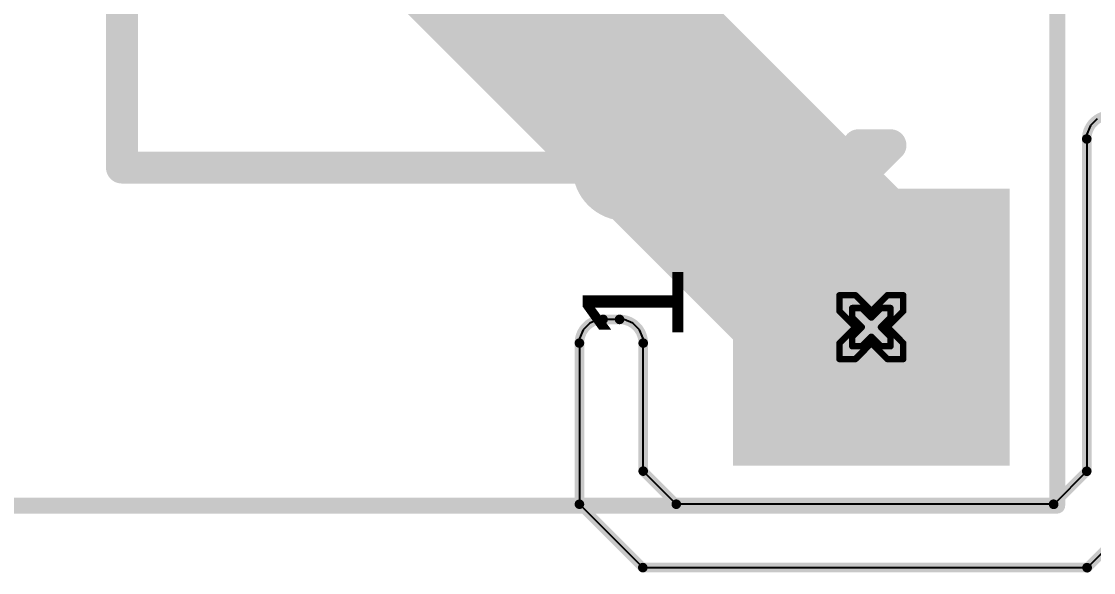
# Model space of a CAD drawing. Header units: inches. Extents: x -21 to 276, y -5 to 220.
# Drawn here: x 26.59 to 35.13, y 66.15 to 70.53 of the extents above; entities that cross this region are included whole.
import ezdxf

# ---------------------------------------------------------------- set-up
doc = ezdxf.new("R2010")
doc.units = ezdxf.units.IN
for name, color, linetype in [('Board_Outline', 216, 'Continuous'), ('Bottom Layer', 5, 'Continuous'), ('Bottom Solder', 6, 'Continuous'), ('Drill Drawing', 1, 'Continuous'), ('Ground', 16, 'Continuous'), ('Multi-Layer', 9, 'Continuous'), ('Pad Holes', 156, 'Continuous'), ('Power + Signal', 76, 'Continuous'), ('Top Layer', 1, 'Continuous'), ('Top Overlay', 2, 'Continuous'), ('Top Solder', 216, 'Continuous')]:
    doc.layers.add(name, color=color, linetype=linetype)
doc.styles.add('Arial', font='', dxfattribs={"height": 0.2})
doc.styles.get('Arial').set_extended_font_data('Arial')

# ---------------------------------------------------------------- blocks, each defined once
blk = doc.blocks.new('J102K1CS35VDC_20_13')
at = {"layer": 'Bottom Layer'}
blk.add_hatch(color=5, dxfattribs=at).paths.add_polyline_path([(-5.35, -2.81), (-5.35, -4.81), (-7.35, -4.81), (-7.35, -2.81)])
at = {"layer": 'Bottom Solder'}
blk.add_hatch(color=6, dxfattribs=at).paths.add_polyline_path([(-5.2484, -2.7084), (-5.2484, -4.9116), (-7.4516, -4.9116), (-7.4516, -2.7084)])
at = {"layer": 'Ground'}
blk.add_hatch(color=16, dxfattribs=at).paths.add_polyline_path([(-5.35, -2.81), (-5.35, -4.81), (-7.35, -4.81), (-7.35, -2.81)])
at = {"layer": 'Multi-Layer'}
blk.add_hatch(color=9, dxfattribs=at).paths.add_polyline_path([(-5.35, -2.81), (-5.35, -4.81), (-7.35, -4.81), (-7.35, -2.81)])
at = {"layer": 'Pad Holes'}
h = blk.add_hatch(color=7, dxfattribs=at)
edge = h.paths.add_edge_path()
edge.add_arc((-6.35, -3.81), 0.51, 0, 360)
at = {"layer": 'Power + Signal'}
blk.add_hatch(color=76, dxfattribs=at).paths.add_polyline_path([(-5.35, -2.81), (-5.35, -4.81), (-7.35, -4.81), (-7.35, -2.81)])
at = {"layer": 'Top Layer'}
blk.add_hatch(color=1, dxfattribs=at).paths.add_polyline_path([(-5.35, -2.81), (-5.35, -4.81), (-7.35, -4.81), (-7.35, -2.81)])
at = {"layer": 'Top Solder'}
blk.add_hatch(color=216, dxfattribs=at).paths.add_polyline_path([(-5.2484, -2.7084), (-5.2484, -4.9116), (-7.4516, -4.9116), (-7.4516, -2.7084)])
at = {"layer": 'Top Overlay'}
for points in [[(-7.77, 5.29, 0.127, 0.127, 0), (-7.77, 0, 0.127, 0.127, 0)], [(-5.08, 2.159, 0.254, 0.254, 0), (3.048, 2.159, 0.254, 0.254, 0)], [(-5.08, 2.159, 0.254, 0.254, 0), (-5.08, -1.8542, 0.254, 0.254, 0)], [(-7.77, 0, 0.127, 0.127, 0), (-7.77, -5.29, 0.127, 0.127, 0)], [(-4.9022, -3.7084, 0.254, 0.254, 0), (-5.0292, -3.8354, 0.254, 0.254, 0)], [(-4.9022, -3.7084, 0.254, 0.254, 0), (-4.9022, -3.9624, 0.254, 0.254, 0)], [(-5.0292, -3.8354, 0.254, 0.254, 0), (-4.9022, -3.9624, 0.254, 0.254, 0)], [(-7.77, -5.29, 0.127, 0.127, 0), (7.77, -5.29, 0.127, 0.127, 0)]]:
    blk.add_lwpolyline(points, format="xyseb", dxfattribs=at)
for points in [[(-5.1435, 2.159, 0.127, 0.127, 1), (-5.0165, 2.159, 0.127, 0.127, 1)], [(-5.1435, 2.159, 0.127, 0.127, 1), (-5.0165, 2.159, 0.127, 0.127, 1)], [(-7.8017, 0, 0.0635, 0.0635, 1), (-7.7382, 0, 0.0635, 0.0635, 1)], [(-7.8017, 0, 0.0635, 0.0635, 1), (-7.7382, 0, 0.0635, 0.0635, 1)], [(-4.7827, -1.8542, 0.254, 0.254, 1), (-5.3773, -1.8542, 0.254, 0.254, 1)], [(-5.4408, -1.8542, 0.127, 0.127, 1), (-5.3138, -1.8542, 0.127, 0.127, 1)], [(-5.1435, -1.8542, 0.127, 0.127, 1), (-5.0165, -1.8542, 0.127, 0.127, 1)], [(-4.8462, -1.8542, 0.127, 0.127, 1), (-4.7192, -1.8542, 0.127, 0.127, 1)], [(-4.9657, -3.7084, 0.127, 0.127, 1), (-4.8387, -3.7084, 0.127, 0.127, 1)], [(-4.9657, -3.7084, 0.127, 0.127, 1), (-4.8387, -3.7084, 0.127, 0.127, 1)], [(-5.0927, -3.8354, 0.127, 0.127, 1), (-4.9657, -3.8354, 0.127, 0.127, 1)], [(-5.0927, -3.8354, 0.127, 0.127, 1), (-4.9657, -3.8354, 0.127, 0.127, 1)], [(-4.9657, -3.9624, 0.127, 0.127, 1), (-4.8387, -3.9624, 0.127, 0.127, 1)], [(-4.9657, -3.9624, 0.127, 0.127, 1), (-4.8387, -3.9624, 0.127, 0.127, 1)], [(-7.8017, -5.29, 0.0635, 0.0635, 1), (-7.7382, -5.29, 0.0635, 0.0635, 1)], [(-7.8017, -5.29, 0.0635, 0.0635, 1), (-7.7382, -5.29, 0.0635, 0.0635, 1)]]:
    blk.add_lwpolyline(points, format="xyseb", close=True, dxfattribs=at)
at = {"layer": 'Top Overlay', "style": 'Arial'}
blk.add_text('1', height=0.8, dxfattribs=at).set_placement((-6.477, -2.3114))

msp = doc.modelspace()

# ---------------------------------------------------------------- linework, layer by layer
at = {"layer": 'Board_Outline'}
for points in [[(35.0708, 69.5975, 0.0762, 0.0762, -0.414214), (35.2594, 69.7861, 0.0762, 0.0762, 0)], [(35.0708, 66.9529, 0.0762, 0.0762, 0), (35.0708, 69.5975, 0.0762, 0.0762, 0)], [(31.0306, 67.9728, 0.0762, 0.0762, -0.414214), (31.2192, 68.1614, 0.0762, 0.0762, 0)], [(31.2192, 68.1614, 0.0762, 0.0762, 0), (31.35, 68.1614, 0.0762, 0.0762, 0)], [(31.35, 68.1614, 0.0762, 0.0762, -0.414214), (31.5386, 67.9728, 0.0762, 0.0762, 0)], [(31.0306, 66.6907, 0.0762, 0.0762, 0), (31.0306, 67.9728, 0.0762, 0.0762, 0)], [(31.5386, 66.954, 0.0762, 0.0762, 0), (31.5386, 67.9728, 0.0762, 0.0762, 0)], [(31.5386, 66.954, 0.0762, 0.0762, 0), (31.8019, 66.6907, 0.0762, 0.0762, 0)], [(34.8075, 66.6896, 0.0762, 0.0762, 0), (35.0708, 66.9529, 0.0762, 0.0762, 0)], [(31.0306, 66.6907, 0.0762, 0.0762, 0), (31.5352, 66.1861, 0.0762, 0.0762, 0)], [(31.8019, 66.6907, 0.0762, 0.0762, 0), (34.8064, 66.6907, 0.0762, 0.0762, 0)], [(35.0742, 66.185, 0.0762, 0.0762, 0), (35.5788, 66.6896, 0.0762, 0.0762, 0)], [(31.5352, 66.1861, 0.0762, 0.0762, 0), (35.0731, 66.1861, 0.0762, 0.0762, 0)]]:
    msp.add_lwpolyline(points, format="xyseb", dxfattribs=at)
for points in [[(35.0518, 69.5975, 0.0381, 0.0381, 1), (35.0899, 69.5975, 0.0381, 0.0381, 1)], [(35.0518, 69.5975, 0.0381, 0.0381, 1), (35.0899, 69.5975, 0.0381, 0.0381, 1)], [(31.2001, 68.1614, 0.0381, 0.0381, 1), (31.2382, 68.1614, 0.0381, 0.0381, 1)], [(31.2001, 68.1614, 0.0381, 0.0381, 1), (31.2382, 68.1614, 0.0381, 0.0381, 1)], [(31.3309, 68.1614, 0.0381, 0.0381, 1), (31.369, 68.1614, 0.0381, 0.0381, 1)], [(31.3309, 68.1614, 0.0381, 0.0381, 1), (31.369, 68.1614, 0.0381, 0.0381, 1)], [(31.0115, 67.9728, 0.0381, 0.0381, 1), (31.0496, 67.9728, 0.0381, 0.0381, 1)], [(31.0115, 67.9728, 0.0381, 0.0381, 1), (31.0496, 67.9728, 0.0381, 0.0381, 1)], [(31.5195, 67.9728, 0.0381, 0.0381, 1), (31.5576, 67.9728, 0.0381, 0.0381, 1)], [(31.5195, 67.9728, 0.0381, 0.0381, 1), (31.5576, 67.9728, 0.0381, 0.0381, 1)], [(31.5195, 66.954, 0.0381, 0.0381, 1), (31.5576, 66.954, 0.0381, 0.0381, 1)], [(31.5195, 66.954, 0.0381, 0.0381, 1), (31.5576, 66.954, 0.0381, 0.0381, 1)], [(35.0518, 66.9529, 0.0381, 0.0381, 1), (35.0899, 66.9529, 0.0381, 0.0381, 1)], [(35.0518, 66.9529, 0.0381, 0.0381, 1), (35.0899, 66.9529, 0.0381, 0.0381, 1)], [(31.0115, 66.6907, 0.0381, 0.0381, 1), (31.0496, 66.6907, 0.0381, 0.0381, 1)], [(31.0115, 66.6907, 0.0381, 0.0381, 1), (31.0496, 66.6907, 0.0381, 0.0381, 1)], [(31.7828, 66.6907, 0.0381, 0.0381, 1), (31.8209, 66.6907, 0.0381, 0.0381, 1)], [(31.7828, 66.6907, 0.0381, 0.0381, 1), (31.8209, 66.6907, 0.0381, 0.0381, 1)], [(34.7874, 66.6907, 0.0381, 0.0381, 1), (34.8255, 66.6907, 0.0381, 0.0381, 1)], [(34.7885, 66.6896, 0.0381, 0.0381, 1), (34.8266, 66.6896, 0.0381, 0.0381, 1)], [(31.5161, 66.1861, 0.0381, 0.0381, 1), (31.5542, 66.1861, 0.0381, 0.0381, 1)], [(31.5161, 66.1861, 0.0381, 0.0381, 1), (31.5542, 66.1861, 0.0381, 0.0381, 1)], [(35.0541, 66.1861, 0.0381, 0.0381, 1), (35.0922, 66.1861, 0.0381, 0.0381, 1)], [(35.0551, 66.185, 0.0381, 0.0381, 1), (35.0932, 66.185, 0.0381, 0.0381, 1)]]:
    msp.add_lwpolyline(points, format="xyseb", close=True, dxfattribs=at)
at = {"layer": 'Bottom Layer'}
msp.add_lwpolyline([(29.3827, 72.1301, 1.778, 1.778, 0), (33.413, 68.0998, 1.778, 1.778, 0)], format="xyseb", dxfattribs=at)
msp.add_lwpolyline([(32.9685, 68.0998, 0.889, 0.889, 1), (33.8575, 68.0998, 0.889, 0.889, 1)], format="xyseb", close=True, dxfattribs=at)
at = {"layer": 'Drill Drawing'}
for points in [[(33.1016, 68.2268, 0.0508, 0.0508, 0), (33.1016, 68.3538, 0.0508, 0.0508, 0)], [(33.1016, 68.3538, 0.0508, 0.0508, 0), (33.2286, 68.3538, 0.0508, 0.0508, 0)], [(33.2286, 68.3538, 0.0508, 0.0508, 0), (33.3556, 68.2268, 0.0508, 0.0508, 0)], [(33.3556, 68.2268, 0.0508, 0.0508, 0), (33.4826, 68.3538, 0.0508, 0.0508, 0)], [(33.4826, 68.3538, 0.0508, 0.0508, 0), (33.6096, 68.3538, 0.0508, 0.0508, 0)], [(33.6096, 68.2268, 0.0508, 0.0508, 0), (33.6096, 68.3538, 0.0508, 0.0508, 0)], [(33.1016, 68.2268, 0.0508, 0.0508, 0), (33.2286, 68.0998, 0.0508, 0.0508, 0)], [(33.2032, 68.176, 0.0508, 0.0508, 0), (33.2032, 68.2522, 0.0508, 0.0508, 0)], [(33.2032, 68.2522, 0.0508, 0.0508, 0), (33.2794, 68.2522, 0.0508, 0.0508, 0)], [(33.2794, 68.2522, 0.0508, 0.0508, 0), (33.3556, 68.176, 0.0508, 0.0508, 0)], [(33.3556, 68.176, 0.0508, 0.0508, 0), (33.4318, 68.2522, 0.0508, 0.0508, 0)], [(33.4318, 68.2522, 0.0508, 0.0508, 0), (33.508, 68.2522, 0.0508, 0.0508, 0)], [(33.4826, 68.0998, 0.0508, 0.0508, 0), (33.6096, 68.2268, 0.0508, 0.0508, 0)], [(33.508, 68.176, 0.0508, 0.0508, 0), (33.508, 68.2522, 0.0508, 0.0508, 0)], [(33.2032, 68.176, 0.0508, 0.0508, 0), (33.2794, 68.0998, 0.0508, 0.0508, 0)], [(33.4318, 68.0998, 0.0508, 0.0508, 0), (33.508, 68.176, 0.0508, 0.0508, 0)], [(33.1016, 67.9728, 0.0508, 0.0508, 0), (33.2286, 68.0998, 0.0508, 0.0508, 0)], [(33.2032, 68.0236, 0.0508, 0.0508, 0), (33.2794, 68.0998, 0.0508, 0.0508, 0)], [(33.4318, 68.0998, 0.0508, 0.0508, 0), (33.508, 68.0236, 0.0508, 0.0508, 0)], [(33.4826, 68.0998, 0.0508, 0.0508, 0), (33.6096, 67.9728, 0.0508, 0.0508, 0)], [(33.1016, 67.8458, 0.0508, 0.0508, 0), (33.1016, 67.9728, 0.0508, 0.0508, 0)], [(33.2032, 67.9474, 0.0508, 0.0508, 0), (33.2032, 68.0236, 0.0508, 0.0508, 0)], [(33.2032, 67.9474, 0.0508, 0.0508, 0), (33.2794, 67.9474, 0.0508, 0.0508, 0)], [(33.2286, 67.8458, 0.0508, 0.0508, 0), (33.3556, 67.9728, 0.0508, 0.0508, 0)], [(33.2794, 67.9474, 0.0508, 0.0508, 0), (33.3556, 68.0236, 0.0508, 0.0508, 0)], [(33.3556, 68.0236, 0.0508, 0.0508, 0), (33.4318, 67.9474, 0.0508, 0.0508, 0)], [(33.3556, 67.9728, 0.0508, 0.0508, 0), (33.4826, 67.8458, 0.0508, 0.0508, 0)], [(33.4318, 67.9474, 0.0508, 0.0508, 0), (33.508, 67.9474, 0.0508, 0.0508, 0)], [(33.508, 67.9474, 0.0508, 0.0508, 0), (33.508, 68.0236, 0.0508, 0.0508, 0)], [(33.6096, 67.8458, 0.0508, 0.0508, 0), (33.6096, 67.9728, 0.0508, 0.0508, 0)], [(33.1016, 67.8458, 0.0508, 0.0508, 0), (33.2286, 67.8458, 0.0508, 0.0508, 0)], [(33.4826, 67.8458, 0.0508, 0.0508, 0), (33.6096, 67.8458, 0.0508, 0.0508, 0)]]:
    msp.add_lwpolyline(points, format="xyseb", dxfattribs=at)
for points in [[(33.0889, 68.3538, 0.0254, 0.0254, 1), (33.1143, 68.3538, 0.0254, 0.0254, 1)], [(33.0889, 68.3538, 0.0254, 0.0254, 1), (33.1143, 68.3538, 0.0254, 0.0254, 1)], [(33.2159, 68.3538, 0.0254, 0.0254, 1), (33.2413, 68.3538, 0.0254, 0.0254, 1)], [(33.2159, 68.3538, 0.0254, 0.0254, 1), (33.2413, 68.3538, 0.0254, 0.0254, 1)], [(33.4699, 68.3538, 0.0254, 0.0254, 1), (33.4953, 68.3538, 0.0254, 0.0254, 1)], [(33.4699, 68.3538, 0.0254, 0.0254, 1), (33.4953, 68.3538, 0.0254, 0.0254, 1)], [(33.5969, 68.3538, 0.0254, 0.0254, 1), (33.6223, 68.3538, 0.0254, 0.0254, 1)], [(33.5969, 68.3538, 0.0254, 0.0254, 1), (33.6223, 68.3538, 0.0254, 0.0254, 1)], [(33.0889, 68.2268, 0.0254, 0.0254, 1), (33.1143, 68.2268, 0.0254, 0.0254, 1)], [(33.0889, 68.2268, 0.0254, 0.0254, 1), (33.1143, 68.2268, 0.0254, 0.0254, 1)], [(33.1905, 68.2522, 0.0254, 0.0254, 1), (33.2159, 68.2522, 0.0254, 0.0254, 1)], [(33.1905, 68.2522, 0.0254, 0.0254, 1), (33.2159, 68.2522, 0.0254, 0.0254, 1)], [(33.2667, 68.2522, 0.0254, 0.0254, 1), (33.2921, 68.2522, 0.0254, 0.0254, 1)], [(33.2667, 68.2522, 0.0254, 0.0254, 1), (33.2921, 68.2522, 0.0254, 0.0254, 1)], [(33.3429, 68.2268, 0.0254, 0.0254, 1), (33.3683, 68.2268, 0.0254, 0.0254, 1)], [(33.3429, 68.2268, 0.0254, 0.0254, 1), (33.3683, 68.2268, 0.0254, 0.0254, 1)], [(33.4191, 68.2522, 0.0254, 0.0254, 1), (33.4445, 68.2522, 0.0254, 0.0254, 1)], [(33.4191, 68.2522, 0.0254, 0.0254, 1), (33.4445, 68.2522, 0.0254, 0.0254, 1)], [(33.4953, 68.2522, 0.0254, 0.0254, 1), (33.5207, 68.2522, 0.0254, 0.0254, 1)], [(33.4953, 68.2522, 0.0254, 0.0254, 1), (33.5207, 68.2522, 0.0254, 0.0254, 1)], [(33.5969, 68.2268, 0.0254, 0.0254, 1), (33.6223, 68.2268, 0.0254, 0.0254, 1)], [(33.5969, 68.2268, 0.0254, 0.0254, 1), (33.6223, 68.2268, 0.0254, 0.0254, 1)], [(33.1905, 68.176, 0.0254, 0.0254, 1), (33.2159, 68.176, 0.0254, 0.0254, 1)], [(33.1905, 68.176, 0.0254, 0.0254, 1), (33.2159, 68.176, 0.0254, 0.0254, 1)], [(33.3429, 68.176, 0.0254, 0.0254, 1), (33.3683, 68.176, 0.0254, 0.0254, 1)], [(33.3429, 68.176, 0.0254, 0.0254, 1), (33.3683, 68.176, 0.0254, 0.0254, 1)], [(33.4953, 68.176, 0.0254, 0.0254, 1), (33.5207, 68.176, 0.0254, 0.0254, 1)], [(33.4953, 68.176, 0.0254, 0.0254, 1), (33.5207, 68.176, 0.0254, 0.0254, 1)], [(33.2159, 68.0998, 0.0254, 0.0254, 1), (33.2413, 68.0998, 0.0254, 0.0254, 1)], [(33.2159, 68.0998, 0.0254, 0.0254, 1), (33.2413, 68.0998, 0.0254, 0.0254, 1)], [(33.2667, 68.0998, 0.0254, 0.0254, 1), (33.2921, 68.0998, 0.0254, 0.0254, 1)], [(33.2667, 68.0998, 0.0254, 0.0254, 1), (33.2921, 68.0998, 0.0254, 0.0254, 1)], [(33.4191, 68.0998, 0.0254, 0.0254, 1), (33.4445, 68.0998, 0.0254, 0.0254, 1)], [(33.4191, 68.0998, 0.0254, 0.0254, 1), (33.4445, 68.0998, 0.0254, 0.0254, 1)], [(33.4699, 68.0998, 0.0254, 0.0254, 1), (33.4953, 68.0998, 0.0254, 0.0254, 1)], [(33.4699, 68.0998, 0.0254, 0.0254, 1), (33.4953, 68.0998, 0.0254, 0.0254, 1)], [(33.0889, 67.9728, 0.0254, 0.0254, 1), (33.1143, 67.9728, 0.0254, 0.0254, 1)], [(33.0889, 67.9728, 0.0254, 0.0254, 1), (33.1143, 67.9728, 0.0254, 0.0254, 1)], [(33.1905, 68.0236, 0.0254, 0.0254, 1), (33.2159, 68.0236, 0.0254, 0.0254, 1)], [(33.1905, 68.0236, 0.0254, 0.0254, 1), (33.2159, 68.0236, 0.0254, 0.0254, 1)], [(33.1905, 67.9474, 0.0254, 0.0254, 1), (33.2159, 67.9474, 0.0254, 0.0254, 1)], [(33.1905, 67.9474, 0.0254, 0.0254, 1), (33.2159, 67.9474, 0.0254, 0.0254, 1)], [(33.2667, 67.9474, 0.0254, 0.0254, 1), (33.2921, 67.9474, 0.0254, 0.0254, 1)], [(33.2667, 67.9474, 0.0254, 0.0254, 1), (33.2921, 67.9474, 0.0254, 0.0254, 1)], [(33.3429, 68.0236, 0.0254, 0.0254, 1), (33.3683, 68.0236, 0.0254, 0.0254, 1)], [(33.3429, 68.0236, 0.0254, 0.0254, 1), (33.3683, 68.0236, 0.0254, 0.0254, 1)], [(33.3429, 67.9728, 0.0254, 0.0254, 1), (33.3683, 67.9728, 0.0254, 0.0254, 1)], [(33.3429, 67.9728, 0.0254, 0.0254, 1), (33.3683, 67.9728, 0.0254, 0.0254, 1)], [(33.4191, 67.9474, 0.0254, 0.0254, 1), (33.4445, 67.9474, 0.0254, 0.0254, 1)], [(33.4191, 67.9474, 0.0254, 0.0254, 1), (33.4445, 67.9474, 0.0254, 0.0254, 1)], [(33.4953, 68.0236, 0.0254, 0.0254, 1), (33.5207, 68.0236, 0.0254, 0.0254, 1)], [(33.4953, 68.0236, 0.0254, 0.0254, 1), (33.5207, 68.0236, 0.0254, 0.0254, 1)], [(33.4953, 67.9474, 0.0254, 0.0254, 1), (33.5207, 67.9474, 0.0254, 0.0254, 1)], [(33.4953, 67.9474, 0.0254, 0.0254, 1), (33.5207, 67.9474, 0.0254, 0.0254, 1)], [(33.5969, 67.9728, 0.0254, 0.0254, 1), (33.6223, 67.9728, 0.0254, 0.0254, 1)], [(33.5969, 67.9728, 0.0254, 0.0254, 1), (33.6223, 67.9728, 0.0254, 0.0254, 1)], [(33.0889, 67.8458, 0.0254, 0.0254, 1), (33.1143, 67.8458, 0.0254, 0.0254, 1)], [(33.0889, 67.8458, 0.0254, 0.0254, 1), (33.1143, 67.8458, 0.0254, 0.0254, 1)], [(33.2159, 67.8458, 0.0254, 0.0254, 1), (33.2413, 67.8458, 0.0254, 0.0254, 1)], [(33.2159, 67.8458, 0.0254, 0.0254, 1), (33.2413, 67.8458, 0.0254, 0.0254, 1)], [(33.4699, 67.8458, 0.0254, 0.0254, 1), (33.4953, 67.8458, 0.0254, 0.0254, 1)], [(33.4699, 67.8458, 0.0254, 0.0254, 1), (33.4953, 67.8458, 0.0254, 0.0254, 1)], [(33.5969, 67.8458, 0.0254, 0.0254, 1), (33.6223, 67.8458, 0.0254, 0.0254, 1)], [(33.5969, 67.8458, 0.0254, 0.0254, 1), (33.6223, 67.8458, 0.0254, 0.0254, 1)]]:
    msp.add_lwpolyline(points, format="xyseb", close=True, dxfattribs=at)
at = {"layer": 'Multi-Layer'}
for p, q in [((35.0995, 69.7043), (35.0708, 69.635)), ((35.1526, 69.7574), (35.0995, 69.7043)), ((35.0708, 69.635), (35.0708, 69.5975)), ((35.0708, 69.5975), (35.0708, 69.5975)), ((35.0708, 69.5975), (35.0708, 66.9529)), ((31.1817, 68.1614), (31.1124, 68.1327)), ((31.2192, 68.1614), (31.1817, 68.1614)), ((31.35, 68.1614), (31.2192, 68.1614)), ((31.3875, 68.1614), (31.35, 68.1614)), ((31.35, 68.1614), (31.35, 68.1614)), ((31.4568, 68.1327), (31.3875, 68.1614)), ((31.0593, 68.0796), (31.0306, 68.0103)), ((31.1124, 68.1327), (31.0593, 68.0796)), ((31.5099, 68.0796), (31.4568, 68.1327)), ((31.5386, 68.0103), (31.5099, 68.0796)), ((31.0306, 68.0103), (31.0306, 67.9728)), ((31.0306, 67.9728), (31.0306, 66.6907)), ((31.0306, 67.9728), (31.0306, 67.9728)), ((31.5386, 67.9728), (31.5386, 68.0103)), ((31.5386, 66.954), (31.5386, 67.9728)), ((31.8019, 66.6907), (31.5386, 66.954)), ((35.0708, 66.9529), (34.8075, 66.6896)), ((31.0306, 66.6907), (31.5352, 66.1861)), ((34.8064, 66.6907), (31.8019, 66.6907)), ((34.8075, 66.6896), (34.8064, 66.6907)), ((35.0742, 66.185), (35.5788, 66.6896)), ((31.5352, 66.1861), (35.0731, 66.1861)), ((35.0731, 66.1861), (35.0742, 66.185))]:
    msp.add_line(p, q, dxfattribs=at)

# ---------------------------------------------------------------- block references
at = {"rotation": 90}
msp.add_blockref('J102K1CS35VDC_20_13', (29.5456, 74.4498), dxfattribs=at)

doc.saveas('drawing.dxf')
